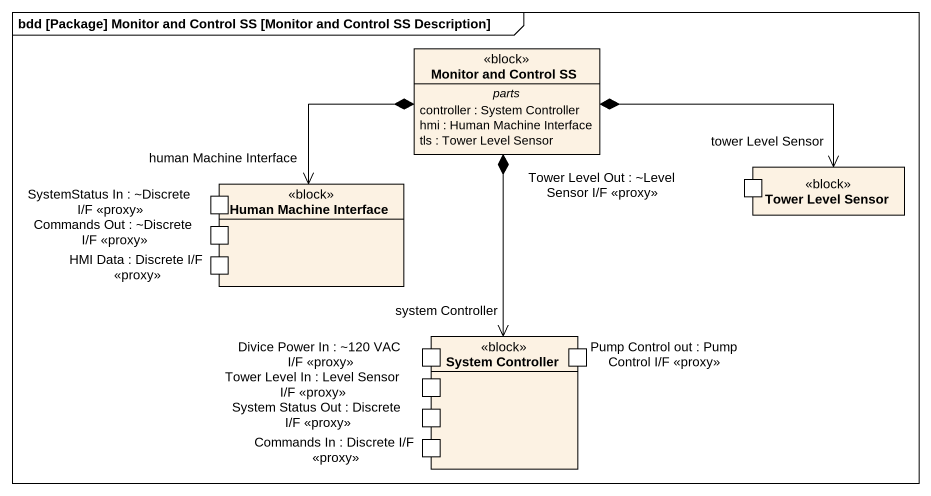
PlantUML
@startuml
mainframe bdd [Package] Monitor and Control SS [Monitor and Control SS Description]
allowmixing
hide circle
hide empty members
class "Monitor and Control SS" as Monitor_and_Control_SS <<block>> {
  -- parts --
  controller : System Controller
  hmi : Human Machine Interface
  tls : Tower Level Sensor
}
rectangle "Human Machine Interface" as Human_Machine_Interface <<block>> {
  port "SystemStatus In : ~Discrete I/F <<proxy>>" as SystemStatus_In_Discrete_I
  port "Commands Out : ~Discrete I/F <<proxy>>" as Commands_Out_Discrete_I_F
  port "HMI Data : Discrete I/F <<proxy>>" as HMI_Data_Discrete_I_F_proxy
}
rectangle "Tower Level Sensor" as Tower_Level_Sensor <<block>> {
  port "Tower Level Out : ~Level Sensor I/F <<proxy>>" as Tower_Level_Out_Level
}
rectangle "System Controller" as System_Controller <<block>> {
  port "Divice Power In : ~120 VAC I/F <<proxy>>" as Divice_Power_In_120_VAC_I_F
  port "Pump Control out : Pump Control I/F <<proxy>>" as Pump_Control_out_Pump
  port "Tower Level In : Level Sensor I/F <<proxy>>" as Tower_Level_In_Level_Sensor
  port "System Status Out : Discrete I/F <<proxy>>" as System_Status_Out_Discrete
  port "Commands In : Discrete I/F <<proxy>>" as Commands_In_Discrete_I_F
}
Monitor_and_Control_SS *--> "human Machine Interface" Human_Machine_Interface
Monitor_and_Control_SS *-right-> "tower Level Sensor" Tower_Level_Sensor
Monitor_and_Control_SS *--> "system Controller" System_Controller
@enduml
